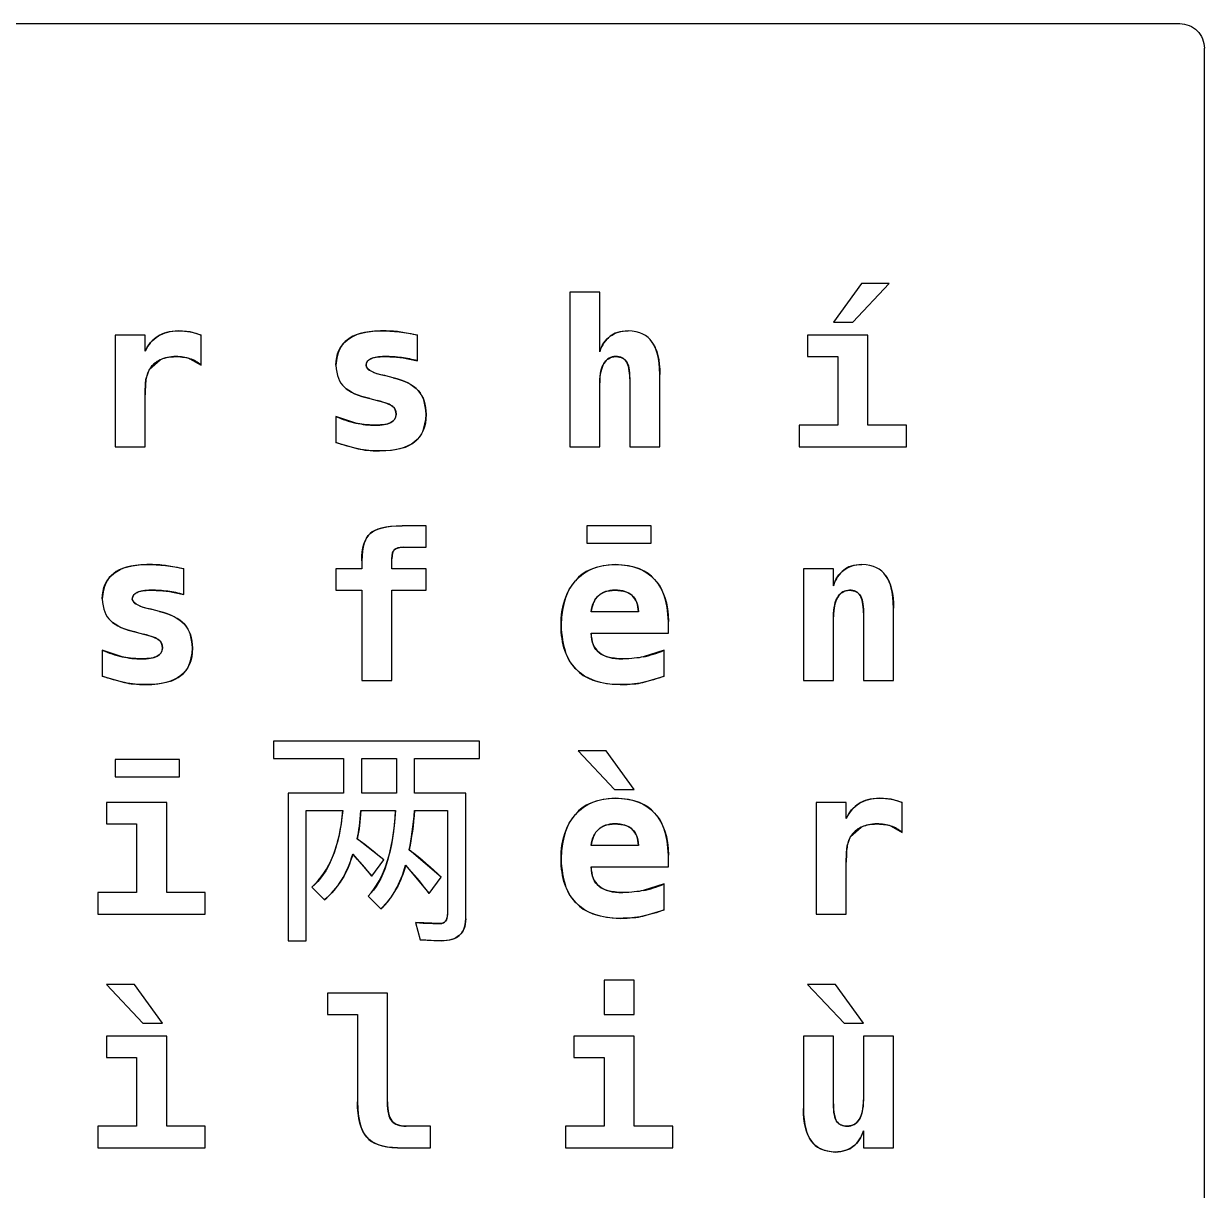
# Model space of a CAD drawing. Extents: x 54 to 150, y 80 to 267.
# Drawn here: x 101.6 to 149.6, y 219.89 to 267.33 of the extents above; entities that cross this region are included whole.
import ezdxf

# ---------------------------------------------------------------- set-up
doc = ezdxf.new("R2010")
doc.units = 0
doc.layers.add('Ebene_1', color=7, linetype='CONTINUOUS')

msp = doc.modelspace()

# ---------------------------------------------------------------- linework, layer by layer
at = {"layer": 'Ebene_1', "color": 1}
for points in [[(54.6, 267.326992), (148.6, 267.326992)], [(149.6, 172.326992), (149.6, 266.326992)], [(125.019463, 256.408871), (123.797987, 256.408871)], [(123.797987, 256.408871), (123.797987, 250.126992)], [(125.019463, 253.98773), (125.019463, 256.408871)], [(135.656418, 256.757864), (134.519463, 255.187395)], [(134.519463, 255.187395), (135.310151, 255.187395), (136.787919, 256.757864)], [(136.787919, 256.757864), (135.656418, 256.757864)], [(105.321477, 254.663905), (105.321477, 250.126992)], [(106.542953, 254.663905), (105.321477, 254.663905)], [(106.542953, 254.006816), (106.542953, 254.663905)], [(108.372441, 254.792051), (107.903482, 254.838401)], [(108.811409, 253.442428), (108.811409, 254.663905), (108.372441, 254.792051)], [(117.613423, 254.663905), (116.869086, 254.794777)], [(117.613423, 253.616925), (117.613423, 254.663905)], [(133.472483, 254.663905), (133.472483, 253.791422)], [(135.915436, 254.663905), (133.472483, 254.663905)], [(135.915436, 250.999475), (135.915436, 254.663905)], [(106.714723, 253.276111), (107.145512, 253.657823)], [(108.361535, 253.704173), (108.811409, 253.442428)], [(116.961787, 253.747797), (117.613423, 253.616925)], [(133.472483, 253.791422), (134.69396, 253.791422)], [(134.69396, 253.791422), (134.69396, 250.999475)], [(106.581124, 252.902579), (106.714723, 253.276111)], [(116.6237, 252.929844), (116.321057, 253.014364), (116.282887, 253.022566)], [(127.462416, 250.126992), (127.462416, 253.063443)], [(123.797987, 250.126992), (125.019463, 250.126992), (125.019463, 252.717177)], [(126.24094, 252.883494), (126.24094, 250.126992)], [(106.542953, 250.126992), (106.542953, 252.237311)], [(115.680327, 252.0819), (115.969337, 252.00556)], [(115.099581, 251.08945), (114.297987, 251.348469), (114.297987, 250.301489), (115.195008, 250.039744)], [(134.69396, 250.999475), (133.12349, 250.999475)], [(133.12349, 250.999475), (133.12349, 250.126992), (137.485906, 250.126992)], [(137.485906, 250.999475), (135.915436, 250.999475)], [(137.485906, 250.126992), (137.485906, 250.999475)], [(105.321477, 250.126992), (106.542953, 250.126992)], [(126.24094, 250.126992), (127.462416, 250.126992)], [(117.962416, 246.908871), (116.983599, 246.908871)], [(117.962416, 246.036388), (117.962416, 246.908871)], [(124.495973, 246.908871), (124.495973, 246.210885)], [(127.113423, 246.210885), (127.113423, 246.908871), (124.495973, 246.908871)], [(117.032676, 246.036388), (117.962416, 246.036388)], [(124.495973, 246.210885), (127.113423, 246.210885)], [(107.461787, 244.247797), (108.113423, 244.116925), (108.113423, 245.163905), (107.369086, 245.294777)], [(115.344966, 245.485633), (115.344966, 245.163905), (114.297987, 245.163905)], [(116.566443, 245.163905), (116.566443, 245.570155)], [(114.297987, 245.163905), (114.297987, 244.291422)], [(117.962416, 245.163905), (116.566443, 245.163905)], [(117.962416, 244.291422), (117.962416, 245.163905)], [(134.519463, 245.163905), (133.297987, 245.163905)], [(133.297987, 245.163905), (133.297987, 240.626992)], [(134.519463, 244.468645), (134.519463, 245.163905)], [(114.297987, 244.291422), (115.344966, 244.291422)], [(115.344966, 244.291422), (115.344966, 240.626992)], [(115.344966, 240.626992), (116.566443, 240.626992), (116.566443, 244.291422)], [(116.566443, 244.291422), (117.962416, 244.291422)], [(106.821057, 243.514366), (106.782887, 243.522566)], [(107.1237, 243.429844), (106.821057, 243.514364)], [(126.589933, 243.418938), (124.67047, 243.413438)], [(135.74094, 243.375314), (135.74094, 240.626992)], [(136.962416, 240.626992), (136.962416, 243.55799)], [(127.811409, 242.546455), (127.811409, 243.018141)], [(133.297987, 240.626992), (134.519463, 240.626992), (134.519463, 243.211724)], [(106.180327, 242.5819), (106.469337, 242.50556)], [(124.67047, 242.546455), (127.811409, 242.546455)], [(104.797987, 241.848469), (104.797987, 240.801489)], [(105.599581, 241.58945), (104.797987, 241.848469)], [(127.636913, 241.848469), (126.780789, 241.581271)], [(127.636913, 240.801489), (127.636913, 241.848469)], [(104.797987, 240.801489), (105.695008, 240.539744)], [(126.772609, 240.539744), (127.636913, 240.801489)], [(135.74094, 240.626992), (136.962416, 240.626992)], [(120.125785, 238.1491), (111.755547, 238.1491)], [(111.755547, 238.1491), (111.755547, 237.445407), (114.607353, 237.445407)], [(117.496197, 237.445407), (120.125785, 237.445407), (120.125785, 238.1491)], [(124.14698, 237.757864), (125.624748, 236.187395)], [(126.415436, 236.187395), (125.278482, 237.757864), (124.14698, 237.757864)], [(105.321477, 237.408871), (105.321477, 236.710885)], [(107.938926, 236.710885), (107.938926, 237.408871), (105.321477, 237.408871)], [(114.607353, 237.445407), (114.607353, 236.038022)], [(115.348082, 237.445407), (116.755468, 237.445407), (116.755468, 236.038022), (115.348082, 236.038022), (115.348082, 237.445407)], [(117.496197, 236.038022), (117.496197, 237.445407)], [(105.321477, 236.710885), (107.938926, 236.710885)], [(125.624748, 236.187395), (126.415436, 236.187395)], [(114.607353, 236.038022), (112.34813, 236.038022)], [(112.34813, 236.038022), (112.34813, 230.038117), (113.088859, 230.038117)], [(119.570238, 236.038022), (117.496197, 236.038022)], [(119.570238, 230.926992), (119.570238, 236.038022)], [(136.872441, 235.792051), (136.403482, 235.838401)], [(137.311409, 234.442428), (137.311409, 235.663905), (136.872441, 235.792051)], [(104.972483, 235.663905), (104.972483, 234.791422)], [(107.415436, 235.663905), (104.972483, 235.663905)], [(107.415436, 231.999475), (107.415436, 235.663905)], [(113.088859, 230.038117), (113.088859, 235.33433), (114.570317, 235.33433)], [(115.311046, 235.33433), (116.718431, 235.33433)], [(117.496197, 235.33433), (118.829509, 235.33433)], [(118.829509, 235.33433), (118.829509, 231.112174)], [(133.821477, 235.663905), (133.821477, 231.126992)], [(135.042953, 235.663905), (133.821477, 235.663905)], [(135.042953, 235.006816), (135.042953, 235.663905)], [(104.972483, 234.791422), (106.19396, 234.791422)], [(106.19396, 234.791422), (106.19396, 231.999475)], [(135.081124, 233.902579), (135.214723, 234.276111)], [(135.214723, 234.276111), (135.645512, 234.657823)], [(136.861535, 234.704173), (137.311409, 234.442428)], [(116.236957, 233.334361), (115.1629, 234.1862)], [(126.589933, 233.918938), (124.67047, 233.913438)], [(114.977718, 233.55658), (115.755483, 232.667705)], [(115.755483, 232.667705), (116.236957, 233.334361)], [(118.570254, 232.630669), (117.273978, 233.741762)], [(127.811409, 233.046455), (127.811409, 233.518141)], [(117.125832, 233.112143), (118.08878, 231.964013)], [(124.67047, 233.046455), (127.811409, 233.046455)], [(135.042953, 231.126992), (135.042953, 233.237311)], [(118.08878, 231.964013), (118.570254, 232.630669)], [(127.636913, 232.348469), (126.780789, 232.081271)], [(127.636913, 231.301489), (127.636913, 232.348469)], [(106.19396, 231.999475), (104.62349, 231.999475)], [(104.62349, 231.999475), (104.62349, 231.126992)], [(104.62349, 231.126992), (108.985906, 231.126992), (108.985906, 231.999475)], [(108.985906, 231.999475), (107.415436, 231.999475)], [(113.311078, 232.223268), (113.829588, 231.704757)], [(115.607338, 231.852903), (116.125848, 231.334393)], [(126.772609, 231.039744), (127.636913, 231.301489)], [(133.821477, 231.126992), (135.042953, 231.126992)], [(118.533217, 230.74181), (117.533233, 230.77885)], [(117.533233, 230.778846), (117.718415, 230.075154)], [(117.718415, 230.075154), (118.570254, 230.038114)], [(106.103985, 228.257864), (104.972483, 228.257864), (106.450252, 226.687395)], [(107.24094, 226.687395), (106.103985, 228.257864)], [(126.415436, 228.432361), (125.19396, 228.432361), (125.19396, 227.036388)], [(126.415436, 227.036388), (126.415436, 228.432361)], [(133.472483, 228.257864), (134.950252, 226.687395)], [(134.603985, 228.257864), (133.472483, 228.257864)], [(134.950252, 226.687395), (135.74094, 226.687395), (134.603985, 228.257864)], [(113.948993, 227.908871), (113.948993, 227.036388)], [(116.391946, 223.491925), (116.391946, 227.908871), (113.948993, 227.908871)], [(106.450252, 226.687395), (107.24094, 226.687395)], [(113.948993, 227.036388), (115.17047, 227.036388)], [(115.17047, 227.036388), (115.17047, 223.491925)], [(125.19396, 227.036388), (126.415436, 227.036388)], [(104.972483, 226.163905), (104.972483, 225.291422)], [(107.415436, 226.163905), (104.972483, 226.163905)], [(107.415436, 222.499475), (107.415436, 226.163905)], [(126.415436, 226.163905), (123.972483, 226.163905)], [(123.972483, 226.163905), (123.972483, 225.291422)], [(126.415436, 222.499475), (126.415436, 226.163905)], [(133.297987, 226.163905), (133.297987, 223.224727)], [(134.519463, 226.163905), (133.297987, 226.163905)], [(134.519463, 223.407403), (134.519463, 226.163905)], [(135.74094, 222.314073), (135.74094, 221.626992), (136.962416, 221.626992), (136.962416, 226.163905), (135.74094, 226.163905), (135.74094, 223.570994)], [(104.972483, 225.291422), (106.19396, 225.291422)], [(106.19396, 225.291422), (106.19396, 222.499475)], [(125.19396, 225.291422), (125.19396, 222.499475), (123.62349, 222.499475)], [(123.972483, 225.291422), (125.19396, 225.291422)], [(106.19396, 222.499475), (104.62349, 222.499475)], [(104.62349, 222.499475), (104.62349, 221.626992), (108.985906, 221.626992)], [(108.985906, 222.499475), (107.415436, 222.499475)], [(108.985906, 221.626992), (108.985906, 222.499475)], [(116.803649, 221.626992), (118.136913, 221.626992), (118.136913, 222.499475), (117.149916, 222.499475)], [(123.62349, 222.499475), (123.62349, 221.626992)], [(127.985906, 222.499475), (126.415436, 222.499475)], [(127.985906, 221.626992), (127.985906, 222.499475)], [(123.62349, 221.626992), (127.985906, 221.626992)]]:
    msp.add_lwpolyline(points, dxfattribs=at)
for points in [[(148.6, 267.326992), (148.865217, 267.326992), (149.119571, 267.221635), (149.307107, 267.034099)], [(149.307107, 267.034099), (149.494643, 266.846562), (149.6, 266.592209), (149.6, 266.326992)], [(107.069169, 254.620281), (106.835492, 254.479365), (106.660086, 254.274877), (106.542953, 254.006816)], [(106.542953, 254.006816), (106.657466, 254.272196), (106.832872, 254.476684), (107.069169, 254.620281)], [(106.542953, 254.006816), (106.657466, 254.272196), (106.832872, 254.476684), (107.069169, 254.620281)], [(107.903482, 254.838401), (107.523977, 254.821288), (107.245872, 254.748581), (107.069169, 254.620281)], [(107.069169, 254.620281), (107.307284, 254.765694), (107.585389, 254.838401), (107.903482, 254.838401)], [(107.903482, 254.838401), (108.063437, 254.838401), (108.219756, 254.822951), (108.372441, 254.792051)], [(108.372441, 254.792051), (108.526944, 254.762971), (108.673266, 254.720256), (108.811409, 254.663905)], [(108.372441, 254.792051), (108.526944, 254.762971), (108.673266, 254.720256), (108.811409, 254.663905)], [(114.769673, 254.473049), (114.48584, 254.290145), (114.328611, 253.948422), (114.297987, 253.447881)], [(114.297987, 253.447881), (114.297987, 253.887758), (114.455216, 254.229481), (114.769673, 254.473049)], [(116.102936, 254.838401), (115.451621, 254.814721), (115.0072, 254.692937), (114.769673, 254.473049)], [(114.769673, 254.473049), (115.085948, 254.716617), (115.530369, 254.838401), (116.102936, 254.838401)], [(116.102936, 254.838401), (116.359228, 254.838401), (116.614611, 254.823861), (116.869086, 254.794781)], [(116.102936, 254.838401), (116.359228, 254.838401), (116.614611, 254.823861), (116.869086, 254.794781)], [(116.869086, 254.794777), (116.686375, 254.819577), (116.430991, 254.834117), (116.102936, 254.838397)], [(116.869086, 254.794777), (117.125377, 254.765697), (117.37349, 254.722073), (117.613423, 254.663905)], [(125.444799, 254.614828), (125.249615, 254.474106), (125.107836, 254.265073), (125.019463, 253.98773)], [(125.019463, 253.98773), (125.103076, 254.258563), (125.244855, 254.467596), (125.444799, 254.614828)], [(125.019463, 253.98773), (125.103076, 254.258563), (125.244855, 254.467596), (125.444799, 254.614828)], [(126.172777, 254.838401), (125.837465, 254.821388), (125.594806, 254.746863), (125.444799, 254.614828)], [(125.444799, 254.614828), (125.64656, 254.763877), (125.88922, 254.838401), (126.172777, 254.838401)], [(127.135235, 254.391254), (126.972208, 254.661903), (126.651388, 254.810952), (126.172777, 254.838401)], [(127.462416, 253.063443), (127.442476, 253.725237), (127.333416, 254.167841), (127.135235, 254.391254)], [(127.135235, 254.391254), (127.353356, 254.094973), (127.462416, 253.65237), (127.462416, 253.063443)], [(107.145512, 253.657823), (106.960109, 253.570574), (106.816513, 253.443337), (106.714723, 253.276111)], [(107.145512, 253.657823), (107.279446, 253.735581), (107.495749, 253.780114), (107.794421, 253.791422)], [(107.794421, 253.791422), (107.547218, 253.791422), (107.330915, 253.746889), (107.145512, 253.657823)], [(108.361535, 253.704173), (108.188856, 253.76234), (107.999818, 253.791423), (107.794421, 253.791423)], [(108.361535, 253.704173), (108.188856, 253.76234), (107.999818, 253.791423), (107.794421, 253.791423)], [(107.794421, 253.791422), (108.051224, 253.783042), (108.240262, 253.753959), (108.361535, 253.704172)], [(108.811409, 253.442428), (108.684172, 253.558759), (108.534214, 253.646008), (108.361535, 253.704173)], [(114.297987, 253.447881), (114.320454, 253.023611), (114.430423, 252.729148), (114.627894, 252.564492)], [(115.519463, 253.434249), (115.53385, 253.570246), (115.598377, 253.659312), (115.713045, 253.701447)], [(115.713045, 253.701447), (115.58399, 253.641464), (115.519463, 253.552398), (115.519463, 253.434249)], [(115.713045, 253.701447), (115.58399, 253.641464), (115.519463, 253.552398), (115.519463, 253.434249)], [(116.285612, 253.791422), (116.032956, 253.791422), (115.8421, 253.761432), (115.713045, 253.701452)], [(115.713045, 253.701447), (115.8069, 253.755287), (115.997755, 253.785277), (116.285612, 253.791417)], [(116.285612, 253.791422), (116.577071, 253.786955), (116.802463, 253.772415), (116.961787, 253.747802)], [(116.961787, 253.747797), (116.736396, 253.77688), (116.511004, 253.791422), (116.285612, 253.791422)], [(117.613423, 253.616925), (117.40439, 253.675092), (117.187178, 253.718716), (116.961787, 253.747797)], [(125.019463, 252.717177), (125.030723, 253.100619), (125.08798, 253.363273), (125.191233, 253.505138)], [(125.191233, 253.505138), (125.07672, 253.3161), (125.019463, 253.053446), (125.019463, 252.717177)], [(125.191233, 253.505138), (125.277568, 253.676512), (125.438433, 253.77194), (125.673826, 253.791422)], [(125.673826, 253.791422), (125.468429, 253.791422), (125.307564, 253.695994), (125.191233, 253.505138)], [(125.673826, 253.791422), (125.89836, 253.777929), (126.042865, 253.707948), (126.107341, 253.58148)], [(126.107341, 253.58148), (126.018275, 253.721441), (125.87377, 253.791422), (125.673826, 253.791422)], [(126.107341, 253.58148), (126.189008, 253.475498), (126.233541, 253.242836), (126.24094, 252.883494)], [(126.24094, 252.883494), (126.24094, 253.208857), (126.196407, 253.441519), (126.107341, 253.58148)], [(106.714723, 253.276111), (106.651103, 253.172504), (106.60657, 253.047993), (106.581124, 252.902579)], [(116.282886, 253.022546), (115.827446, 253.101328), (115.572972, 253.238562), (115.519463, 253.434249)], [(115.519463, 253.434249), (115.519463, 253.265205), (115.773937, 253.127971), (116.282886, 253.022546)], [(106.542953, 252.237311), (106.545353, 252.572586), (106.558076, 252.794342), (106.581123, 252.902579)], [(106.581124, 252.902579), (106.555677, 252.757165), (106.542954, 252.535409), (106.542954, 252.237311)], [(106.581124, 252.902579), (106.555677, 252.757165), (106.542954, 252.535409), (106.542954, 252.237311)], [(106.581124, 252.902579), (106.555677, 252.757165), (106.542954, 252.535409), (106.542954, 252.237311)], [(114.627894, 252.564492), (114.849983, 252.345805), (115.200794, 252.184941), (115.680327, 252.0819)], [(115.680327, 252.0819), (115.198644, 252.185507), (114.847833, 252.346371), (114.627894, 252.564492)], [(117.637961, 252.406354), (117.423908, 252.645587), (117.085821, 252.820083), (116.6237, 252.929844)], [(116.6237, 252.929844), (117.085389, 252.820784), (117.423476, 252.646287), (117.637961, 252.406354)], [(116.6237, 252.929844), (117.085389, 252.820784), (117.423476, 252.646287), (117.637961, 252.406354)], [(115.969337, 252.005557), (116.266458, 251.934831), (116.479126, 251.853945), (116.607341, 251.762898)], [(116.607341, 251.762898), (116.518275, 251.83924), (116.305607, 251.920126), (115.969337, 252.005557)], [(117.962416, 251.430264), (117.940609, 251.901217), (117.832458, 252.22658), (117.637961, 252.406354)], [(117.637961, 252.406354), (117.854264, 252.166421), (117.962416, 251.841058), (117.962416, 251.430264)], [(117.637961, 252.406354), (117.854264, 252.166421), (117.962416, 251.841058), (117.962416, 251.430264)], [(116.607341, 251.762898), (116.68576, 251.711545), (116.730293, 251.604302), (116.74094, 251.44117)], [(116.74094, 251.44117), (116.74094, 251.581131), (116.696407, 251.688373), (116.607341, 251.762898)], [(116.74094, 251.44117), (116.74094, 251.581131), (116.696407, 251.688373), (116.607341, 251.762898)], [(114.297987, 251.348469), (114.56155, 251.235773), (114.828748, 251.149433), (115.099581, 251.08945)], [(114.297987, 251.348469), (114.56155, 251.235773), (114.828748, 251.149433), (115.099581, 251.08945)], [(115.099581, 251.08945), (115.372232, 251.02947), (115.635794, 250.99948), (115.890268, 250.99948)], [(115.099581, 251.08945), (115.372232, 251.02947), (115.635794, 250.99948), (115.890268, 250.99948)], [(115.890268, 250.999475), (115.562979, 251.008122), (115.299417, 251.038112), (115.099581, 251.089445)], [(116.525545, 251.111262), (116.419774, 251.044117), (116.208015, 251.006855), (115.890268, 250.999475)], [(115.890268, 250.999475), (116.17019, 250.999475), (116.381949, 251.036737), (116.525545, 251.111262)], [(116.74094, 251.44117), (116.725151, 251.275691), (116.653353, 251.165722), (116.525545, 251.111262)], [(116.525545, 251.111262), (116.669142, 251.187605), (116.74094, 251.297574), (116.74094, 251.44117)], [(116.525545, 251.111262), (116.669142, 251.187605), (116.74094, 251.297574), (116.74094, 251.44117)], [(117.488003, 250.320574), (117.775411, 250.507001), (117.933549, 250.876897), (117.962416, 251.430264)], [(117.962416, 251.430264), (117.962416, 250.937675), (117.804278, 250.567778), (117.488003, 250.320574)], [(115.195008, 250.039744), (114.900545, 250.097909), (114.601538, 250.185158), (114.297987, 250.301489)], [(115.195008, 250.039744), (114.900545, 250.097909), (114.601538, 250.185158), (114.297987, 250.301489)], [(116.062039, 249.952495), (116.774096, 249.974795), (117.249418, 250.097488), (117.488003, 250.320574)], [(117.488003, 250.320574), (117.171728, 250.075188), (116.696407, 249.952495), (116.062039, 249.952495)], [(116.062039, 249.952495), (115.7803, 249.952495), (115.491289, 249.981578), (115.195008, 250.039745)], [(116.062039, 249.952495), (115.7803, 249.952495), (115.491289, 249.981578), (115.195008, 250.039745)], [(115.195008, 250.039744), (115.412357, 249.989877), (115.701368, 249.960794), (116.062039, 249.952494)], [(116.983599, 246.908871), (116.300083, 246.893504), (115.869294, 246.789897), (115.691233, 246.598049)], [(115.691233, 246.598049), (115.923896, 246.805264), (116.354684, 246.908871), (116.983599, 246.908871)], [(115.691233, 246.598049), (115.477924, 246.441139), (115.362501, 246.070334), (115.344966, 245.485633)], [(115.344966, 245.485633), (115.344966, 246.021846), (115.460388, 246.392652), (115.691233, 246.598049)], [(116.566443, 245.570155), (116.576396, 245.761888), (116.610932, 245.883672), (116.67005, 245.935507)], [(116.67005, 245.935507), (116.60643, 245.870074), (116.571894, 245.74829), (116.566443, 245.570155)], [(116.67005, 245.935507), (116.71547, 245.996774), (116.836345, 246.030401), (117.032676, 246.036388)], [(117.032676, 246.036388), (116.854544, 246.036388), (116.733669, 246.002761), (116.67005, 245.935507)], [(106.602936, 245.338401), (105.951621, 245.314721), (105.5072, 245.192937), (105.269673, 244.973049)], [(105.269673, 244.973049), (105.585948, 245.216617), (106.030369, 245.338401), (106.602936, 245.338401)], [(106.602936, 245.338401), (106.859228, 245.338401), (107.114611, 245.323861), (107.369086, 245.294781)], [(106.602936, 245.338401), (106.859228, 245.338401), (107.114611, 245.323861), (107.369086, 245.294781)], [(107.369086, 245.294777), (107.186375, 245.319577), (106.930991, 245.334117), (106.602936, 245.338397)], [(107.369086, 245.294777), (107.625377, 245.265697), (107.87349, 245.222073), (108.113423, 245.163905)], [(125.649287, 245.338401), (124.87066, 245.294061), (124.333538, 245.073214), (124.037919, 244.675859)], [(124.037919, 244.675859), (124.432354, 245.117554), (124.969477, 245.338401), (125.649287, 245.338401)], [(127.244295, 244.73039), (126.960341, 245.096349), (126.428672, 245.299019), (125.649287, 245.338401)], [(125.649287, 245.338401), (126.33455, 245.338401), (126.866219, 245.135731), (127.244295, 244.73039)], [(135.672777, 245.338401), (135.337465, 245.320975), (135.094806, 245.244633), (134.944799, 245.109375)], [(134.944799, 245.109375), (135.14656, 245.262059), (135.38922, 245.338401), (135.672777, 245.338401)], [(136.635235, 244.891254), (136.472208, 245.161903), (136.151388, 245.310952), (135.672777, 245.338401)], [(105.269673, 244.973049), (104.98584, 244.790145), (104.828611, 244.448422), (104.797987, 243.947881)], [(104.797987, 243.947881), (104.797987, 244.387758), (104.955216, 244.729481), (105.269673, 244.973049)], [(134.944799, 245.109375), (134.749696, 244.965286), (134.607918, 244.751709), (134.519463, 244.468645)], [(134.519463, 244.468645), (134.603076, 244.744931), (134.744855, 244.958508), (134.944799, 245.109375)], [(134.519463, 244.468645), (134.603076, 244.744931), (134.744855, 244.958508), (134.944799, 245.109375)], [(134.519463, 244.468645), (134.603076, 244.744931), (134.744855, 244.958508), (134.944799, 245.109375)], [(136.962416, 243.55799), (136.942436, 244.222079), (136.833376, 244.666501), (136.635235, 244.891254)], [(136.635235, 244.891254), (136.853356, 244.593155), (136.962416, 244.148734), (136.962416, 243.55799)], [(124.037919, 244.675859), (123.684721, 244.346186), (123.488412, 243.747263), (123.448993, 242.879089)], [(123.448993, 242.879089), (123.448993, 243.637059), (123.645302, 244.235982), (124.037919, 244.675859)], [(127.811409, 243.018141), (127.774722, 243.855182), (127.585684, 244.425932), (127.244295, 244.73039)], [(127.244295, 244.73039), (127.622371, 244.325049), (127.811409, 243.754299), (127.811409, 243.018141)], [(104.797987, 243.947881), (104.820454, 243.523611), (104.930423, 243.229148), (105.127894, 243.064492)], [(106.019463, 243.934249), (106.03385, 244.070246), (106.098377, 244.159312), (106.213045, 244.201447)], [(106.213045, 244.201447), (106.08399, 244.141464), (106.019463, 244.052398), (106.019463, 243.934249)], [(106.213045, 244.201447), (106.08399, 244.141464), (106.019463, 244.052398), (106.019463, 243.934249)], [(106.782886, 243.522546), (106.327446, 243.601328), (106.072972, 243.738562), (106.019463, 243.934249)], [(106.019463, 243.934249), (106.019463, 243.765205), (106.273937, 243.627971), (106.782886, 243.522546)], [(106.213045, 244.201447), (106.3069, 244.255287), (106.497755, 244.28528), (106.785612, 244.291427)], [(106.785612, 244.291422), (106.532956, 244.291422), (106.3421, 244.261429), (106.213045, 244.201442)], [(106.785612, 244.291422), (107.077071, 244.286955), (107.302463, 244.272415), (107.461787, 244.247802)], [(107.461787, 244.247797), (107.236396, 244.27688), (107.011004, 244.291422), (106.785612, 244.291422)], [(108.113423, 244.116925), (107.90439, 244.175092), (107.687178, 244.218716), (107.461787, 244.247797)], [(124.67047, 243.413485), (124.712217, 243.717528), (124.810371, 243.933831), (124.964933, 244.062395)], [(124.964933, 244.062395), (124.799524, 243.911528), (124.70137, 243.695224), (124.67047, 243.413485)], [(124.964933, 244.062395), (124.799524, 243.911528), (124.70137, 243.695224), (124.67047, 243.413485)], [(124.964933, 244.062395), (125.089427, 244.199202), (125.313001, 244.275544), (125.635654, 244.291422)], [(125.635654, 244.291422), (125.355733, 244.291422), (125.132159, 244.21508), (124.964933, 244.062395)], [(125.635654, 244.291422), (125.987028, 244.277375), (126.222417, 244.203759), (126.34182, 244.070574)], [(126.34182, 244.070574), (126.181865, 244.217806), (125.946477, 244.291422), (125.635654, 244.291422)], [(126.34182, 244.070574), (126.181865, 244.217806), (125.946477, 244.291422), (125.635654, 244.291422)], [(126.34182, 244.070574), (126.487391, 243.957673), (126.570096, 243.740461), (126.589933, 243.418938)], [(126.589933, 243.418938), (126.584466, 243.706131), (126.501762, 243.923343), (126.34182, 244.070574)], [(134.519463, 243.211724), (134.530936, 243.597463), (134.589102, 243.861934), (134.69396, 244.005138)], [(134.69396, 244.005138), (134.577629, 243.814282), (134.519463, 243.549811), (134.519463, 243.211724)], [(134.69396, 244.005138), (134.781586, 244.176132), (134.941541, 244.27156), (135.173826, 244.291422)], [(135.173826, 244.291422), (134.972064, 244.291422), (134.812109, 244.195994), (134.69396, 244.005138)], [(135.173826, 244.291422), (135.398299, 244.277789), (135.542804, 244.206899), (135.607341, 244.078754)], [(135.607341, 244.078754), (135.518275, 244.220533), (135.37377, 244.291422), (135.173826, 244.291422)], [(135.607341, 244.078754), (135.689097, 243.972566), (135.73363, 243.738086), (135.74094, 243.375314)], [(135.74094, 243.375314), (135.74094, 243.704313), (135.696407, 243.938793), (135.607341, 244.078754)], [(108.137961, 242.906354), (107.923908, 243.145587), (107.585821, 243.320083), (107.1237, 243.429844)], [(107.1237, 243.429844), (107.585389, 243.320784), (107.923476, 243.146287), (108.137961, 242.906354)], [(107.1237, 243.429844), (107.585389, 243.320784), (107.923476, 243.146287), (108.137961, 242.906354)], [(105.127894, 243.064492), (105.349983, 242.845805), (105.700794, 242.684941), (106.180327, 242.5819)], [(106.180327, 242.5819), (105.698644, 242.685507), (105.347833, 242.846371), (105.127894, 243.064492)], [(108.462416, 241.930264), (108.440609, 242.401217), (108.332458, 242.72658), (108.137961, 242.906354)], [(108.137961, 242.906354), (108.354264, 242.666421), (108.462416, 242.341058), (108.462416, 241.930264)], [(108.137961, 242.906354), (108.354264, 242.666421), (108.462416, 242.341058), (108.462416, 241.930264)], [(106.469337, 242.505557), (106.766458, 242.434831), (106.979126, 242.353945), (107.107341, 242.262898)], [(107.107341, 242.262898), (107.018275, 242.33924), (106.805607, 242.420126), (106.469337, 242.505557)], [(123.448993, 242.879089), (123.488046, 241.992042), (123.693444, 241.391301), (124.065185, 241.076866)], [(124.065185, 241.076866), (123.65439, 241.494931), (123.448993, 242.095672), (123.448993, 242.879089)], [(124.994924, 241.758494), (124.800962, 241.892001), (124.692811, 242.154655), (124.67047, 242.546455)], [(124.67047, 242.546455), (124.674137, 242.195644), (124.782288, 241.932991), (124.994924, 241.758494)], [(107.24094, 241.94117), (107.225151, 241.775691), (107.153353, 241.665722), (107.025545, 241.611262)], [(107.025545, 241.611262), (107.169142, 241.687605), (107.24094, 241.797574), (107.24094, 241.94117)], [(107.025545, 241.611262), (107.169142, 241.687605), (107.24094, 241.797574), (107.24094, 241.94117)], [(107.107341, 242.262898), (107.18576, 242.211545), (107.230293, 242.104302), (107.24094, 241.94117)], [(107.24094, 241.94117), (107.24094, 242.081131), (107.196407, 242.188373), (107.107341, 242.262898)], [(107.24094, 241.94117), (107.24094, 242.081131), (107.196407, 242.188373), (107.107341, 242.262898)], [(107.988003, 240.820574), (108.275411, 241.007001), (108.433549, 241.376897), (108.462416, 241.930264)], [(108.462416, 241.930264), (108.462416, 241.437675), (108.304278, 241.067778), (107.988003, 240.820574)], [(104.797987, 241.848469), (105.06155, 241.735773), (105.328748, 241.649433), (105.599581, 241.58945)], [(104.797987, 241.848469), (105.06155, 241.735773), (105.328748, 241.649433), (105.599581, 241.58945)], [(106.390268, 241.499475), (106.062979, 241.508122), (105.799417, 241.538115), (105.599581, 241.589455)], [(105.599581, 241.58945), (105.872232, 241.529463), (106.135794, 241.49947), (106.390268, 241.49947)], [(105.599581, 241.58945), (105.872232, 241.529463), (106.135794, 241.49947), (106.390268, 241.49947)], [(107.025545, 241.611262), (106.919774, 241.544117), (106.708015, 241.506855), (106.390268, 241.499475)], [(106.390268, 241.499475), (106.67019, 241.499475), (106.881949, 241.536737), (107.025545, 241.611262)], [(125.954656, 241.499475), (125.476553, 241.515288), (125.156642, 241.601628), (124.994924, 241.758494)], [(124.994924, 241.758494), (125.20941, 241.585815), (125.529321, 241.499475), (125.954656, 241.499475)], [(124.994924, 241.758494), (125.20941, 241.585815), (125.529321, 241.499475), (125.954656, 241.499475)], [(126.780789, 241.581271), (126.582274, 241.534251), (126.306896, 241.506984), (125.954656, 241.499471)], [(126.780789, 241.581271), (127.05344, 241.637618), (127.338814, 241.726684), (127.636913, 241.848469)], [(126.780789, 241.581271), (127.05344, 241.637618), (127.338814, 241.726684), (127.636913, 241.848469)], [(124.065185, 241.076866), (124.37426, 240.699974), (124.967731, 240.49185), (125.845596, 240.452495)], [(125.845596, 240.452495), (125.069449, 240.452495), (124.475979, 240.660619), (124.065185, 241.076866)], [(105.695008, 240.539744), (105.400545, 240.597909), (105.101538, 240.685158), (104.797987, 240.801489)], [(105.695008, 240.539744), (105.400545, 240.597909), (105.101538, 240.685158), (104.797987, 240.801489)], [(106.562039, 240.452495), (106.2803, 240.452495), (105.991289, 240.481578), (105.695008, 240.539745)], [(106.562039, 240.452495), (106.2803, 240.452495), (105.991289, 240.481578), (105.695008, 240.539745)], [(105.695008, 240.539744), (105.912357, 240.489877), (106.201368, 240.460794), (106.562039, 240.452494)], [(106.562039, 240.452495), (107.274096, 240.474795), (107.749418, 240.597488), (107.988003, 240.820574)], [(107.988003, 240.820574), (107.671728, 240.575188), (107.196407, 240.452495), (106.562039, 240.452495)], [(125.845596, 240.452495), (126.247831, 240.460115), (126.556835, 240.489198), (126.772609, 240.539745)], [(126.772609, 240.539744), (126.479964, 240.481577), (126.170959, 240.452494), (125.845596, 240.452494)], [(127.636913, 240.801489), (127.355174, 240.685158), (127.067072, 240.597909), (126.772609, 240.539744)], [(127.636913, 240.801489), (127.355174, 240.685158), (127.067072, 240.597909), (126.772609, 240.539744)], [(125.649287, 235.838401), (124.87066, 235.794061), (124.333538, 235.573214), (124.037919, 235.175859)], [(124.037919, 235.175859), (124.432354, 235.617554), (124.969477, 235.838401), (125.649287, 235.838401)], [(127.244295, 235.23039), (126.960341, 235.596349), (126.428672, 235.799019), (125.649287, 235.838401)], [(125.649287, 235.838401), (126.33455, 235.838401), (126.866219, 235.635731), (127.244295, 235.23039)], [(136.403482, 235.838401), (136.023977, 235.821288), (135.745872, 235.748581), (135.569169, 235.620281)], [(135.569169, 235.620281), (135.807284, 235.765694), (136.085389, 235.838401), (136.403482, 235.838401)], [(136.403482, 235.838401), (136.563437, 235.838401), (136.719756, 235.822951), (136.872441, 235.792051)], [(136.872441, 235.792051), (137.026944, 235.762971), (137.173266, 235.720256), (137.311409, 235.663905)], [(136.872441, 235.792051), (137.026944, 235.762971), (137.173266, 235.720256), (137.311409, 235.663905)], [(114.570317, 235.33433), (114.423509, 233.818839), (114.003763, 232.781819), (113.311078, 232.223268)], [(113.311078, 232.223268), (114.051807, 232.889924), (114.471553, 233.926945), (114.570317, 235.33433)], [(115.1629, 234.1862), (115.231243, 234.488245), (115.280625, 234.870955), (115.311046, 235.33433)], [(115.311046, 235.33433), (115.286355, 234.914583), (115.236973, 234.531873), (115.1629, 234.1862)], [(116.718431, 235.33433), (116.601094, 233.607557), (116.230729, 232.447082), (115.607338, 231.852903)], [(115.607338, 231.852903), (116.273994, 232.568941), (116.644358, 233.729417), (116.718431, 235.33433)], [(117.273978, 233.741762), (117.368075, 234.177851), (117.442148, 234.708707), (117.496197, 235.33433)], [(117.496197, 235.33433), (117.446815, 234.741747), (117.372742, 234.210891), (117.273978, 233.741762)], [(117.496197, 235.33433), (117.446815, 234.741747), (117.372742, 234.210891), (117.273978, 233.741762)], [(127.811409, 233.518141), (127.774722, 234.355182), (127.585684, 234.925932), (127.244295, 235.23039)], [(127.244295, 235.23039), (127.622371, 234.825049), (127.811409, 234.254299), (127.811409, 233.518141)], [(135.569169, 235.620281), (135.335492, 235.479365), (135.160086, 235.274877), (135.042953, 235.006816)], [(135.042953, 235.006816), (135.157466, 235.272196), (135.332872, 235.476684), (135.569169, 235.620281)], [(135.042953, 235.006816), (135.157466, 235.272196), (135.332872, 235.476684), (135.569169, 235.620281)], [(124.037919, 235.175859), (123.684721, 234.846186), (123.488412, 234.247263), (123.448993, 233.379089)], [(123.448993, 233.379089), (123.448993, 234.137059), (123.645302, 234.735982), (124.037919, 235.175859)], [(124.964933, 234.562395), (125.089427, 234.699202), (125.313001, 234.775544), (125.635654, 234.791422)], [(125.635654, 234.791422), (125.355733, 234.791422), (125.132159, 234.71508), (124.964933, 234.562395)], [(125.635654, 234.791422), (125.987028, 234.777375), (126.222417, 234.703759), (126.34182, 234.570574)], [(126.34182, 234.570574), (126.181865, 234.717806), (125.946477, 234.791422), (125.635654, 234.791422)], [(126.34182, 234.570574), (126.181865, 234.717806), (125.946477, 234.791422), (125.635654, 234.791422)], [(135.645512, 234.657823), (135.779446, 234.735581), (135.995749, 234.780114), (136.294421, 234.791422)], [(136.294421, 234.791422), (136.047218, 234.791422), (135.830915, 234.746889), (135.645512, 234.657823)], [(136.861535, 234.704173), (136.688856, 234.76234), (136.499818, 234.791423), (136.294421, 234.791423)], [(136.861535, 234.704173), (136.688856, 234.76234), (136.499818, 234.791423), (136.294421, 234.791423)], [(136.294421, 234.791422), (136.551224, 234.783042), (136.740262, 234.753959), (136.861535, 234.704172)], [(124.67047, 233.913485), (124.712217, 234.217528), (124.810371, 234.433831), (124.964933, 234.562395)], [(124.964933, 234.562395), (124.799524, 234.411528), (124.70137, 234.195224), (124.67047, 233.913485)], [(124.964933, 234.562395), (124.799524, 234.411528), (124.70137, 234.195224), (124.67047, 233.913485)], [(126.34182, 234.570574), (126.487391, 234.457673), (126.570096, 234.240461), (126.589933, 233.918938)], [(126.589933, 233.918938), (126.584466, 234.206131), (126.501762, 234.423343), (126.34182, 234.570574)], [(135.214723, 234.276111), (135.151103, 234.172504), (135.10657, 234.047993), (135.081124, 233.902579)], [(135.645512, 234.657823), (135.460109, 234.570574), (135.316513, 234.443337), (135.214723, 234.276111)], [(137.311409, 234.442428), (137.184172, 234.558759), (137.034214, 234.646008), (136.861535, 234.704173)], [(115.1629, 234.1862), (115.582647, 233.889908), (115.940666, 233.605962), (116.236957, 233.334361)], [(115.1629, 234.1862), (115.582647, 233.889908), (115.940666, 233.605962), (116.236957, 233.334361)], [(135.042953, 233.237311), (135.045353, 233.572586), (135.058076, 233.794342), (135.081123, 233.902579)], [(135.081124, 233.902579), (135.055677, 233.757165), (135.042954, 233.535409), (135.042954, 233.237311)], [(135.081124, 233.902579), (135.055677, 233.757165), (135.042954, 233.535409), (135.042954, 233.237311)], [(135.081124, 233.902579), (135.055677, 233.757165), (135.042954, 233.535409), (135.042954, 233.237311)], [(113.829588, 231.704757), (114.366261, 232.149766), (114.748971, 232.767041), (114.977718, 233.55658)], [(114.977718, 233.55658), (114.78019, 232.815851), (114.39748, 232.198576), (113.829588, 231.704757)], [(115.755483, 232.667705), (115.508574, 232.988688), (115.249319, 233.284979), (114.977718, 233.55658)], [(115.755483, 232.667705), (115.508574, 232.988688), (115.249319, 233.284979), (114.977718, 233.55658)], [(117.273978, 233.741762), (117.767797, 233.371398), (118.199889, 233.001034), (118.570254, 232.630669)], [(123.448993, 233.379089), (123.488046, 232.492042), (123.693444, 231.891301), (124.065185, 231.576866)], [(124.065185, 231.576866), (123.65439, 231.994931), (123.448993, 232.595672), (123.448993, 233.379089)], [(116.125848, 231.334393), (116.5895, 231.775909), (116.922828, 232.368492), (117.125832, 233.112143)], [(117.125832, 233.112143), (116.952995, 232.420796), (116.619667, 231.828212), (116.125848, 231.334393)], [(118.08878, 231.964013), (117.767797, 232.383759), (117.446815, 232.766469), (117.125832, 233.112143)], [(118.08878, 231.964013), (117.767797, 232.383759), (117.446815, 232.766469), (117.125832, 233.112143)], [(124.994924, 232.258494), (124.800962, 232.392001), (124.692811, 232.654655), (124.67047, 233.046455)], [(124.67047, 233.046455), (124.674137, 232.695644), (124.782288, 232.432991), (124.994924, 232.258494)], [(126.780789, 232.081271), (127.05344, 232.137618), (127.338814, 232.226684), (127.636913, 232.348469)], [(126.780789, 232.081271), (127.05344, 232.137618), (127.338814, 232.226684), (127.636913, 232.348469)], [(125.954656, 231.999475), (125.476553, 232.015288), (125.156642, 232.101628), (124.994924, 232.258494)], [(124.994924, 232.258494), (125.20941, 232.085815), (125.529321, 231.999475), (125.954656, 231.999475)], [(124.994924, 232.258494), (125.20941, 232.085815), (125.529321, 231.999475), (125.954656, 231.999475)], [(126.780789, 232.081271), (126.582274, 232.034251), (126.306896, 232.006984), (125.954656, 231.999471)], [(124.065185, 231.576866), (124.37426, 231.199974), (124.967731, 230.99185), (125.845596, 230.952495)], [(125.845596, 230.952495), (125.069449, 230.952495), (124.475979, 231.160619), (124.065185, 231.576866)], [(118.829509, 231.112174), (118.827042, 230.868348), (118.728278, 230.744893), (118.533217, 230.74181)], [(118.533217, 230.74181), (118.730745, 230.74181), (118.829509, 230.865265), (118.829509, 231.112174)], [(119.310983, 230.260336), (119.467844, 230.371531), (119.554262, 230.59375), (119.570238, 230.926992)], [(119.570238, 230.926992), (119.570238, 230.630701), (119.48382, 230.408482), (119.310983, 230.260336)], [(125.845596, 230.952495), (126.247831, 230.960115), (126.556835, 230.989198), (126.772609, 231.039745)], [(126.772609, 231.039744), (126.479964, 230.981577), (126.170959, 230.952494), (125.845596, 230.952494)], [(127.636913, 231.301489), (127.355174, 231.185158), (127.067072, 231.097909), (126.772609, 231.039744)], [(127.636913, 231.301489), (127.355174, 231.185158), (127.067072, 231.097909), (126.772609, 231.039744)], [(117.533233, 230.778846), (117.97767, 230.754153), (118.310998, 230.741806), (118.533217, 230.741806)], [(117.533233, 230.778846), (117.97767, 230.754153), (118.310998, 230.741806), (118.533217, 230.741806)], [(118.570254, 230.038117), (118.323344, 230.038117), (118.039398, 230.050464), (117.718415, 230.075157)], [(118.570254, 230.038117), (118.934773, 230.052497), (119.181682, 230.12657), (119.310983, 230.260336)], [(119.310983, 230.260336), (119.138146, 230.11219), (118.891237, 230.038117), (118.570254, 230.038117)], [(115.17047, 223.491925), (115.19123, 222.753982), (115.317558, 222.275934), (115.549455, 222.057781)], [(115.549455, 222.057781), (115.296798, 222.344973), (115.17047, 222.823021), (115.17047, 223.491925)], [(115.549455, 222.057781), (115.296798, 222.344973), (115.17047, 222.823021), (115.17047, 223.491925)], [(116.563716, 222.723049), (116.458426, 222.83781), (116.401169, 223.094102), (116.391946, 223.491925)], [(116.391946, 223.491925), (116.391946, 223.130208), (116.449203, 222.873916), (116.563716, 222.723049)], [(133.297987, 223.224727), (133.318094, 222.565999), (133.427154, 222.124304), (133.625168, 221.899643)], [(133.625168, 221.899643), (133.407047, 222.197742), (133.297987, 222.639436), (133.297987, 223.224727)], [(134.650336, 222.709416), (134.570335, 222.815399), (134.52671, 223.048061), (134.519463, 223.407403)], [(134.519463, 223.407403), (134.519463, 223.08204), (134.563087, 222.849377), (134.650336, 222.709416)], [(135.74094, 223.570994), (135.72954, 223.185766), (135.671374, 222.922203), (135.566443, 222.780306)], [(135.566443, 222.780306), (135.682774, 222.969344), (135.74094, 223.232907), (135.74094, 223.570994)], [(117.149916, 222.499475), (116.84543, 222.512542), (116.65003, 222.587066), (116.563716, 222.723049)], [(116.563716, 222.723049), (116.680047, 222.574), (116.875447, 222.499475), (117.149916, 222.499475)], [(135.566443, 222.780306), (135.481632, 222.612242), (135.322585, 222.518632), (135.089304, 222.499475)], [(135.089304, 222.499475), (135.292883, 222.499475), (135.45193, 222.593085), (135.566443, 222.780306)], [(135.089304, 222.499475), (135.292883, 222.499475), (135.45193, 222.593085), (135.566443, 222.780306)], [(135.089304, 222.499475), (134.861201, 222.512802), (134.714879, 222.582782), (134.650336, 222.709416)], [(134.650336, 222.709416), (134.739402, 222.569455), (134.885725, 222.499475), (135.089304, 222.499475)], [(135.315604, 221.676069), (135.510586, 221.820001), (135.652365, 222.032669), (135.74094, 222.314073)], [(135.74094, 222.314073), (135.657327, 222.039604), (135.515548, 221.826936), (135.315604, 221.676069)], [(115.549455, 222.057781), (115.74258, 221.794488), (116.160645, 221.650891), (116.803649, 221.626992)], [(116.803649, 221.626992), (116.221994, 221.626992), (115.803929, 221.770588), (115.549455, 222.057781)], [(133.625168, 221.899643), (133.789566, 221.628992), (134.113112, 221.479942), (134.595805, 221.452495)], [(134.595805, 221.452495), (134.166834, 221.452495), (133.843289, 221.601544), (133.625168, 221.899643)], [(134.595805, 221.452495), (134.928302, 221.469382), (135.168235, 221.543906), (135.315604, 221.676069)], [(135.315604, 221.676069), (135.117477, 221.52702), (134.877544, 221.452495), (134.595805, 221.452495)]]:
    msp.add_open_spline(points, degree=3, dxfattribs=at)

doc.saveas('drawing.dxf')
